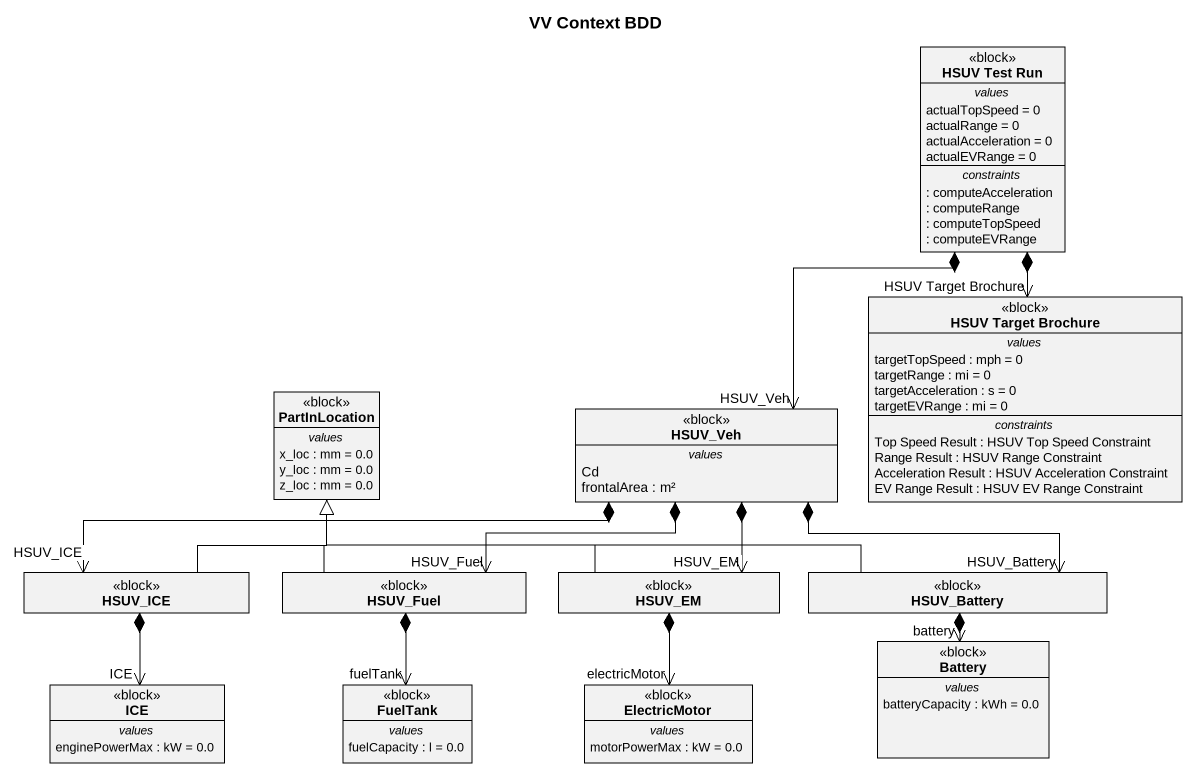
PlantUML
@startuml
title VV Context BDD
hide circle
hide empty members
class "HSUV Test Run" as HSUV_Test_Run <<block>> {
  -- values --
  actualTopSpeed = 0
  actualRange = 0
  actualAcceleration = 0
  actualEVRange = 0
  -- constraints --
  : computeAcceleration
  : computeRange
  : computeTopSpeed
  : computeEVRange
}
class "HSUV Target Brochure" as HSUV_Target_Brochure <<block>> {
  -- values --
  targetTopSpeed : mph = 0
  targetRange : mi = 0
  targetAcceleration : s = 0
  targetEVRange : mi = 0
  -- constraints --
  Top Speed Result : HSUV Top Speed Constraint
  Range Result : HSUV Range Constraint
  Acceleration Result : HSUV Acceleration Constraint
  EV Range Result : HSUV EV Range Constraint
}
class PartInLocation <<block>> {
  -- values --
  x_loc : mm = 0.0
  y_loc : mm = 0.0
  z_loc : mm = 0.0
}
class HSUV_Veh <<block>> {
  -- values --
  Cd
  frontalArea : m²
}
class HSUV_ICE <<block>>
class HSUV_Fuel <<block>>
class HSUV_EM <<block>>
class HSUV_Battery <<block>>
class ICE <<block>> {
  -- values --
  enginePowerMax : kW = 0.0
}
class FuelTank <<block>> {
  -- values --
  fuelCapacity : l = 0.0
}
class ElectricMotor <<block>> {
  -- values --
  motorPowerMax : kW = 0.0
}
class Battery <<block>> {
  -- values --
  batteryCapacity : kWh = 0.0
}
HSUV_Test_Run *--> "HSUV Target Brochure" HSUV_Target_Brochure
HSUV_Test_Run *--> "HSUV_Veh" HSUV_Veh
HSUV_Veh *-left-> "HSUV_ICE" HSUV_ICE
HSUV_Veh *-left-> "HSUV_Fuel" HSUV_Fuel
HSUV_Veh *--> "HSUV_EM" HSUV_EM
HSUV_Veh *-right-> "HSUV_Battery" HSUV_Battery
HSUV_ICE -up-|> PartInLocation
HSUV_ICE *--> "ICE" ICE
HSUV_Fuel -up-|> PartInLocation
HSUV_Fuel *--> "fuelTank" FuelTank
HSUV_EM -left-|> PartInLocation
HSUV_EM *--> "electricMotor" ElectricMotor
HSUV_Battery -left-|> PartInLocation
HSUV_Battery *--> "battery" Battery
@enduml
